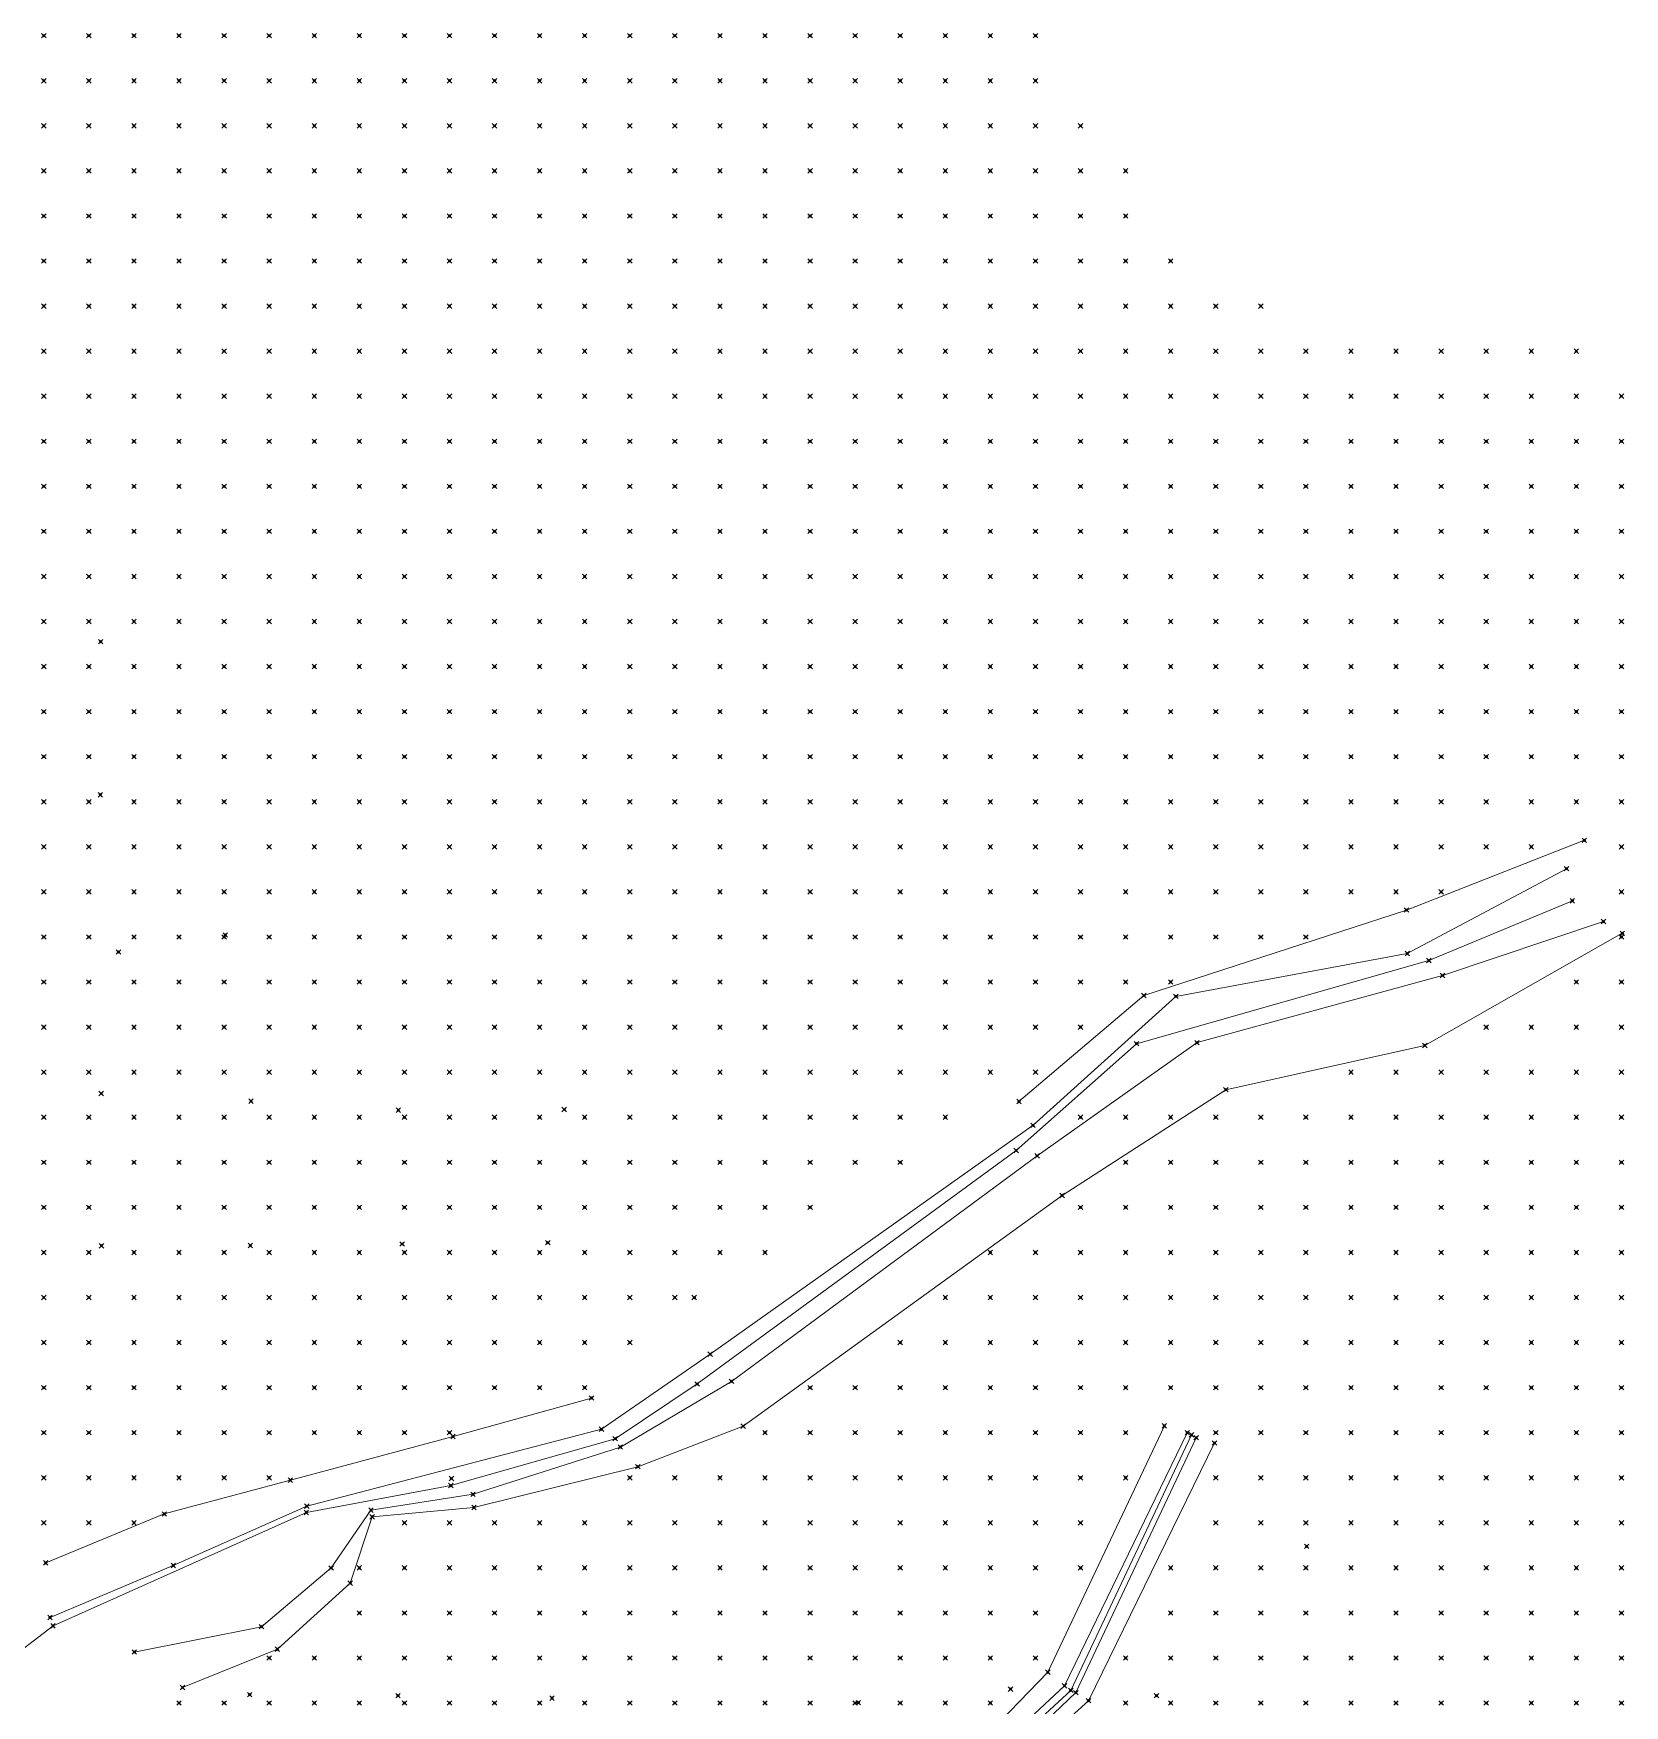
# Model space of a CAD drawing. Header units: metres. Extents: x 441556 to 446409, y 432338 to 461058.
# Drawn here: x 443078.1 to 443183.9, y 449289.6 to 449400.9 of the extents above; entities that cross this region are included whole.
import ezdxf

# ---------------------------------------------------------------- set-up
doc = ezdxf.new("R2010")
doc.units = ezdxf.units.M
doc.header["$MEASUREMENT"] = 0
doc.header["$PDMODE"] = 35
doc.header["$PDSIZE"] = 0.15
for name, color, linetype, lineweight in [('DTM-BRE-RevN_GRP_FIRUL APEI', 2, 'Continuous', 0), ('DTM-BRE-RevN_GRP_RAU', 2, 'Continuous', 0), ('DTM-BRE-RevN_GRP_TALUZ SUS', 2, 'Continuous', 0), ('DTM-NOK-RevN_LIDAR_co_lidar', 91, 'Continuous', 0), ('DTM-NOK-RevN_RTK', 32, 'Continuous', 0)]:
    doc.layers.add(name, color=color, linetype=linetype, lineweight=lineweight)

msp = doc.modelspace()

# ---------------------------------------------------------------- linework, layer by layer
at = {"layer": 'DTM-BRE-RevN_GRP_FIRUL APEI'}
for p, q in [((443180.478, 449343.141, 376.632), (443170.927, 449339.16, 374.618)), ((443170.927, 449339.16, 374.618), (443151.473, 449333.626, 371.413)), ((443151.473, 449333.626, 371.413), (443143.465, 449326.516, 367.835)), ((443143.465, 449326.516, 367.835), (443122.241, 449310.98, 362.024)), ((443122.241, 449310.98, 362.024), (443116.788, 449307.334, 361.029)), ((443155.133, 449307.59, 367.975), (443147.1, 449290.588, 364.18)), ((443116.788, 449307.334, 361.029), (443105.845, 449304.217, 358.818)), ((443105.845, 449304.217, 358.818), (443096.236, 449302.429, 357.259)), ((443096.236, 449302.429, 357.259), (443079.377, 449294.877, 353.609)), ((443079.377, 449294.877, 353.609), (443077.385, 449293.348, 353.405)), ((443147.1, 449290.588, 364.18), (443135.615, 449279.986, 361.596))]:
    msp.add_line(p, q, dxfattribs=at)
at = {"layer": 'DTM-BRE-RevN_GRP_RAU'}
for p, q in [((443180.085, 449345.275, 377.403), (443169.494, 449339.631, 374.724)), ((443182.542, 449341.757, 377.281), (443171.84, 449338.165, 375.117)), ((443169.494, 449339.631, 374.724), (443154.093, 449336.775, 372.252)), ((443171.84, 449338.165, 375.117), (443155.502, 449333.7, 371.603)), ((443154.093, 449336.775, 372.252), (443144.588, 449328.195, 368.041)), ((443155.502, 449333.7, 371.603), (443144.858, 449326.165, 368.343)), ((443144.588, 449328.195, 368.041), (443123.106, 449312.964, 362.883)), ((443144.858, 449326.165, 368.343), (443124.522, 449311.154, 362.688)), ((443123.106, 449312.964, 362.883), (443115.868, 449307.966, 361.021)), ((443124.522, 449311.154, 362.688), (443117.129, 449306.784, 361.211)), ((443115.868, 449307.966, 361.021), (443096.265, 449302.844, 357.369)), ((443154.854, 449307.736, 368.004), (443146.683, 449290.889, 364.42)), ((443117.129, 449306.784, 361.211), (443107.323, 449303.637, 359.308)), ((443155.442, 449307.402, 368.121), (443147.436, 449290.436, 364.46)), ((443107.323, 449303.637, 359.308), (443100.531, 449302.58, 357.793)), ((443096.265, 449302.844, 357.369), (443087.38, 449298.897, 355.704)), ((443100.531, 449302.58, 357.793), (443097.884, 449298.732, 357.231)), ((443087.38, 449298.897, 355.704), (443079.179, 449295.441, 353.831)), ((443097.884, 449298.732, 357.231), (443093.246, 449294.822, 356.406)), ((443093.246, 449294.822, 356.406), (443084.785, 449293.14, 354.822)), ((443146.683, 449290.889, 364.42), (443135.299, 449280.33, 361.662)), ((443147.436, 449290.436, 364.46), (443135.384, 449279.018, 361.369))]:
    msp.add_line(p, q, dxfattribs=at)
at = {"layer": 'DTM-BRE-RevN_GRP_TALUZ SUS'}
for p, q in [((443181.272, 449347.163, 378.1), (443169.435, 449342.521, 376.442)), ((443169.435, 449342.521, 376.442), (443151.965, 449336.837, 372.834)), ((443183.798, 449340.974, 377.888), (443170.658, 449333.512, 374.995)), ((443151.965, 449336.837, 372.834), (443143.653, 449329.775, 369.865)), ((443170.658, 449333.512, 374.995), (443157.416, 449330.567, 372.587)), ((443157.416, 449330.567, 372.587), (443146.523, 449323.526, 369.294)), ((443146.523, 449323.526, 369.294), (443125.298, 449308.172, 363.588)), ((443115.211, 449310.042, 361.353), (443105.992, 449307.485, 359.991)), ((443125.298, 449308.172, 363.588), (443118.289, 449305.475, 361.636)), ((443153.328, 449308.189, 368.411), (443145.575, 449291.794, 364.978)), ((443105.992, 449307.485, 359.991), (443095.168, 449304.576, 358.029)), ((443156.662, 449307.055, 368.428), (443148.283, 449289.898, 365.275)), ((443118.289, 449305.475, 361.636), (443107.388, 449302.763, 359.692)), ((443095.168, 449304.576, 358.029), (443086.781, 449302.327, 356.603)), ((443086.781, 449302.327, 356.603), (443078.891, 449299.069, 354.987)), ((443100.612, 449302.14, 358.263), (443099.153, 449297.726, 357.958)), ((443107.388, 449302.763, 359.692), (443100.612, 449302.14, 358.263)), ((443099.153, 449297.726, 357.958), (443094.308, 449293.326, 357.074)), ((443094.308, 449293.326, 357.074), (443087.994, 449290.775, 355.44)), ((443145.575, 449291.794, 364.978), (443134.943, 449280.831, 361.984)), ((443148.283, 449289.898, 365.275), (443135.911, 449278.776, 361.837))]:
    msp.add_line(p, q, dxfattribs=at)
at = {"layer": 'DTM-NOK-RevN_LIDAR_co_lidar'}
for p in [(443078.764, 449400.716, 367.921), (443081.764, 449400.716, 370.036), (443084.763, 449400.716, 372.2), (443087.762, 449400.716, 374.462), (443090.762, 449400.716, 377.103), (443093.761, 449400.716, 380.25), (443096.76, 449400.716, 383.278), (443099.76, 449400.716, 385.643), (443102.759, 449400.716, 387.5), (443105.758, 449400.716, 389.133), (443108.758, 449400.716, 390.844), (443111.757, 449400.716, 392.654), (443114.756, 449400.716, 394.766), (443117.756, 449400.716, 396.86), (443120.755, 449400.716, 398.75), (443123.754, 449400.716, 400.46), (443126.754, 449400.716, 401.799), (443129.753, 449400.716, 402.982), (443132.752, 449400.716, 404.135), (443135.752, 449400.716, 404.983), (443138.751, 449400.716, 406.556), (443141.75, 449400.716, 408.365), (443144.75, 449400.716, 410.342), (443078.764, 449397.717, 366.837), (443081.764, 449397.717, 369.024), (443084.763, 449397.717, 371.272), (443087.762, 449397.717, 373.623), (443090.762, 449397.717, 376.099), (443093.761, 449397.717, 378.88), (443096.76, 449397.717, 381.835), (443099.76, 449397.717, 384.139), (443102.759, 449397.717, 385.726), (443105.758, 449397.717, 387.506), (443108.758, 449397.717, 389.197), (443111.757, 449397.717, 390.979), (443114.756, 449397.717, 392.926), (443117.756, 449397.717, 394.912), (443120.755, 449397.717, 396.945), (443123.754, 449397.717, 398.62), (443126.754, 449397.717, 400.063), (443129.753, 449397.717, 401.08), (443132.752, 449397.717, 401.932), (443135.752, 449397.717, 402.818), (443138.751, 449397.717, 404.262), (443141.75, 449397.717, 406.258), (443144.75, 449397.717, 408.157), (443078.764, 449394.718, 365.913), (443081.764, 449394.718, 368.151), (443084.763, 449394.718, 370.283), (443087.762, 449394.718, 372.628), (443090.762, 449394.718, 374.991), (443093.761, 449394.718, 377.507), (443096.76, 449394.718, 380.104), (443099.76, 449394.718, 382.171), (443102.759, 449394.718, 383.982), (443105.758, 449394.718, 385.822), (443108.758, 449394.718, 387.616), (443111.757, 449394.718, 389.575), (443114.756, 449394.718, 391.227), (443117.756, 449394.718, 393.107), (443120.755, 449394.718, 395.232), (443123.754, 449394.718, 396.676), (443126.754, 449394.718, 398.249), (443129.753, 449394.718, 398.96), (443132.752, 449394.718, 399.606), (443135.752, 449394.718, 400.892), (443138.751, 449394.718, 402.479), (443141.75, 449394.718, 404.411), (443144.75, 449394.718, 406.343), (443147.749, 449394.718, 408.529), (443078.764, 449391.718, 364.901), (443081.764, 449391.718, 366.999), (443084.763, 449391.718, 369.21), (443087.762, 449391.718, 371.74), (443090.762, 449391.718, 374.173), (443093.761, 449391.718, 376.445), (443096.76, 449391.718, 378.519), (443099.76, 449391.718, 380.332), (443102.759, 449391.718, 382.217), (443105.758, 449391.718, 384.014), (443108.758, 449391.718, 386.001), (443111.757, 449391.718, 387.935), (443114.756, 449391.718, 389.606), (443117.756, 449391.718, 391.464), (443120.755, 449391.718, 393.546), (443123.754, 449391.718, 394.617), (443126.754, 449391.718, 395.925), (443129.753, 449391.718, 396.709), (443132.752, 449391.718, 397.611), (443135.752, 449391.718, 399.017), (443138.751, 449391.718, 400.69), (443141.75, 449391.718, 402.611), (443144.75, 449391.718, 404.875), (443147.749, 449391.718, 406.984), (443150.748, 449391.718, 408.978), (443078.764, 449388.719, 363.975), (443081.764, 449388.719, 365.937), (443084.763, 449388.719, 368.317), (443087.762, 449388.719, 370.658), (443090.762, 449388.719, 372.994), (443093.761, 449388.719, 375.134), (443096.76, 449388.719, 376.937), (443099.76, 449388.719, 378.735), (443102.759, 449388.719, 380.581), (443105.758, 449388.719, 382.586), (443108.758, 449388.719, 384.474), (443111.757, 449388.719, 386.345), (443114.756, 449388.719, 388.06), (443117.756, 449388.719, 389.785), (443120.755, 449388.719, 391.54), (443123.754, 449388.719, 392.546), (443126.754, 449388.719, 393.461), (443129.753, 449388.719, 394.467), (443132.752, 449388.719, 395.549), (443135.752, 449388.719, 397.086), (443138.751, 449388.719, 399.032), (443141.75, 449388.719, 401.062), (443144.75, 449388.719, 403.462), (443147.749, 449388.719, 405.616), (443150.748, 449388.719, 407.557), (443078.764, 449385.72, 363.188), (443081.764, 449385.72, 365.102), (443084.763, 449385.72, 367.212), (443087.762, 449385.72, 369.295), (443090.762, 449385.72, 371.378), (443093.761, 449385.72, 373.477), (443096.76, 449385.72, 375.469), (443099.76, 449385.72, 377.292), (443102.759, 449385.72, 379.16), (443105.758, 449385.72, 381.231), (443108.758, 449385.72, 382.931), (443111.757, 449385.72, 384.617), (443114.756, 449385.72, 386.324), (443117.756, 449385.72, 387.829), (443120.755, 449385.72, 389.024), (443123.754, 449385.72, 390.386), (443126.754, 449385.72, 391.323), (443129.753, 449385.72, 392.433), (443132.752, 449385.72, 393.595), (443135.752, 449385.72, 395.128), (443138.751, 449385.72, 397.509), (443141.75, 449385.72, 399.665), (443144.75, 449385.72, 401.888), (443147.749, 449385.72, 404.172), (443150.748, 449385.72, 406.242), (443153.748, 449385.72, 408.352), (443078.764, 449382.72, 362.355), (443081.764, 449382.72, 364.175), (443084.763, 449382.72, 366.037), (443087.762, 449382.72, 367.847), (443090.762, 449382.72, 369.752), (443093.761, 449382.72, 371.733), (443096.76, 449382.72, 373.799), (443099.76, 449382.72, 375.887), (443102.759, 449382.72, 377.753), (443105.758, 449382.72, 379.538), (443108.758, 449382.72, 381.266), (443111.757, 449382.72, 382.82), (443114.756, 449382.72, 384.418), (443117.756, 449382.72, 385.967), (443120.755, 449382.72, 387.17), (443123.754, 449382.72, 388.422), (443126.754, 449382.72, 389.452), (443129.753, 449382.72, 390.586), (443132.752, 449382.72, 391.896), (443135.752, 449382.72, 393.65), (443138.751, 449382.72, 395.912), (443141.75, 449382.72, 398.134), (443144.75, 449382.72, 400.411), (443147.749, 449382.72, 402.941), (443150.748, 449382.72, 405.162), (443153.748, 449382.72, 407.093), (443156.747, 449382.72, 408.571), (443159.746, 449382.72, 409.245), (443078.764, 449379.721, 361.165), (443081.764, 449379.721, 362.87), (443084.763, 449379.721, 364.628), (443087.762, 449379.721, 366.326), (443090.762, 449379.721, 368.048), (443093.761, 449379.721, 369.889), (443096.76, 449379.721, 371.91), (443099.76, 449379.721, 374.022), (443102.759, 449379.721, 375.993), (443105.758, 449379.721, 377.705), (443108.758, 449379.721, 379.337), (443111.757, 449379.721, 380.874), (443114.756, 449379.721, 382.32), (443117.756, 449379.721, 384.057), (443120.755, 449379.721, 385.107), (443123.754, 449379.721, 386.357), (443126.754, 449379.721, 387.68), (443129.753, 449379.721, 388.971), (443132.752, 449379.721, 390.472), (443135.752, 449379.721, 392.416), (443138.751, 449379.721, 394.555), (443141.75, 449379.721, 396.662), (443144.75, 449379.721, 399.242), (443147.749, 449379.721, 401.847), (443150.748, 449379.721, 404.084), (443153.748, 449379.721, 405.817), (443156.747, 449379.721, 406.686), (443159.746, 449379.721, 406.885), (443162.746, 449379.721, 406.887), (443165.745, 449379.721, 406.76), (443168.744, 449379.721, 406.574), (443171.744, 449379.721, 406.358), (443174.743, 449379.721, 406), (443177.743, 449379.721, 405.282), (443180.742, 449379.721, 404.863), (443078.764, 449376.722, 359.867), (443081.764, 449376.722, 361.325), (443084.763, 449376.722, 362.734), (443087.762, 449376.722, 364.491), (443090.762, 449376.722, 366.225), (443093.761, 449376.722, 368.012), (443096.76, 449376.722, 370.249), (443099.76, 449376.722, 372.512), (443102.759, 449376.722, 374.401), (443105.758, 449376.722, 375.901), (443108.758, 449376.722, 377.286), (443111.757, 449376.722, 378.987), (443114.756, 449376.722, 380.407), (443117.756, 449376.722, 381.836), (443120.755, 449376.722, 383.141), (443123.754, 449376.722, 384.518), (443126.754, 449376.722, 385.815), (443129.753, 449376.722, 387.488), (443132.752, 449376.722, 389.304), (443135.752, 449376.722, 391.313), (443138.751, 449376.722, 393.528), (443141.75, 449376.722, 395.809), (443144.75, 449376.722, 398.342), (443147.749, 449376.722, 401.154), (443150.748, 449376.722, 403.499), (443153.748, 449376.722, 404.23), (443156.747, 449376.722, 404.104), (443159.746, 449376.722, 404.169), (443162.746, 449376.722, 404.371), (443165.745, 449376.722, 404.402), (443168.744, 449376.722, 404.139), (443171.744, 449376.722, 403.897), (443174.743, 449376.722, 403.536), (443177.743, 449376.722, 403.032), (443180.742, 449376.722, 402.391), (443183.741, 449376.722, 401.47), (443078.764, 449373.722, 358.617), (443081.764, 449373.722, 359.944), (443084.763, 449373.722, 361.543), (443087.762, 449373.722, 363.155), (443090.762, 449373.722, 364.787), (443093.761, 449373.722, 366.623), (443096.76, 449373.722, 368.743), (443099.76, 449373.722, 370.851), (443102.759, 449373.722, 372.556), (443105.758, 449373.722, 374.152), (443108.758, 449373.722, 375.712), (443111.757, 449373.722, 377.07), (443114.756, 449373.722, 378.552), (443117.756, 449373.722, 379.875), (443120.755, 449373.722, 381.192), (443123.754, 449373.722, 382.749), (443126.754, 449373.722, 384.474), (443129.753, 449373.722, 386.742), (443132.752, 449373.722, 388.575), (443135.752, 449373.722, 390.644), (443138.751, 449373.722, 392.668), (443141.75, 449373.722, 395.071), (443144.75, 449373.722, 398.131), (443147.749, 449373.722, 401.457), (443150.748, 449373.722, 402.819), (443153.748, 449373.722, 402.458), (443156.747, 449373.722, 402.12), (443159.746, 449373.722, 402.097), (443162.746, 449373.722, 402.049), (443165.745, 449373.722, 402), (443168.744, 449373.722, 401.803), (443171.744, 449373.722, 401.53), (443174.743, 449373.722, 401.39), (443177.743, 449373.722, 400.913), (443180.742, 449373.722, 400.118), (443183.741, 449373.722, 399.262), (443078.764, 449370.723, 357.392), (443081.764, 449370.723, 358.775), (443084.763, 449370.723, 360.26), (443087.762, 449370.723, 361.855), (443090.762, 449370.723, 363.514), (443093.761, 449370.723, 365.35), (443096.76, 449370.723, 367.26), (443099.76, 449370.723, 369.125), (443102.759, 449370.723, 370.889), (443105.758, 449370.723, 372.269), (443108.758, 449370.723, 373.864), (443111.757, 449370.723, 375.346), (443114.756, 449370.723, 376.61), (443117.756, 449370.723, 378.206), (443120.755, 449370.723, 379.672), (443123.754, 449370.723, 381.363), (443126.754, 449370.723, 383.426), (443129.753, 449370.723, 385.294), (443132.752, 449370.723, 387.352), (443135.752, 449370.723, 389.367), (443138.751, 449370.723, 392.189), (443141.75, 449370.723, 396.447), (443144.75, 449370.723, 399.589), (443147.749, 449370.723, 401.008), (443150.748, 449370.723, 401.168), (443153.748, 449370.723, 400.804), (443156.747, 449370.723, 400.433), (443159.746, 449370.723, 400.016), (443162.746, 449370.723, 399.652), (443165.745, 449370.723, 399.52), (443168.744, 449370.723, 399.317), (443171.744, 449370.723, 399.05), (443174.743, 449370.723, 398.966), (443177.743, 449370.723, 398.579), (443180.742, 449370.723, 397.938), (443183.741, 449370.723, 397.287), (443078.764, 449367.724, 356.382), (443081.764, 449367.724, 357.696), (443084.763, 449367.724, 359.042), (443087.762, 449367.724, 360.572), (443090.762, 449367.724, 362.221), (443093.761, 449367.724, 363.984), (443096.76, 449367.724, 365.824), (443099.76, 449367.724, 367.624), (443102.759, 449367.724, 369.263), (443105.758, 449367.724, 370.511), (443108.758, 449367.724, 371.865), (443111.757, 449367.724, 373.421), (443114.756, 449367.724, 374.91), (443117.756, 449367.724, 376.656), (443120.755, 449367.724, 378.239), (443123.754, 449367.724, 380.204), (443126.754, 449367.724, 381.745), (443129.753, 449367.724, 384.381), (443132.752, 449367.724, 386.449), (443135.752, 449367.724, 389.166), (443138.751, 449367.724, 394.228), (443141.75, 449367.724, 397.555), (443144.75, 449367.724, 399.683), (443147.749, 449367.724, 400.031), (443150.748, 449367.724, 399.526), (443153.748, 449367.724, 398.886), (443156.747, 449367.724, 398.364), (443159.746, 449367.724, 397.778), (443162.746, 449367.724, 397.296), (443165.745, 449367.724, 396.993), (443168.744, 449367.724, 396.518), (443171.744, 449367.724, 396.61), (443174.743, 449367.724, 396.505), (443177.743, 449367.724, 396.296), (443180.742, 449367.724, 395.71), (443183.741, 449367.724, 394.962), (443078.764, 449364.724, 355.319), (443081.764, 449364.724, 356.541), (443084.763, 449364.724, 357.991), (443087.762, 449364.724, 359.593), (443090.762, 449364.724, 361.173), (443093.761, 449364.724, 362.714), (443096.76, 449364.724, 364.407), (443099.76, 449364.724, 366.175), (443102.759, 449364.724, 367.648), (443105.758, 449364.724, 368.953), (443108.758, 449364.724, 370.512), (443111.757, 449364.724, 371.966), (443114.756, 449364.724, 373.452), (443117.756, 449364.724, 375.219), (443120.755, 449364.724, 377.074), (443123.754, 449364.724, 379.537), (443126.754, 449364.724, 381.264), (443129.753, 449364.724, 383.162), (443132.752, 449364.724, 386.693), (443135.752, 449364.724, 390.405), (443138.751, 449364.724, 394.138), (443141.75, 449364.724, 397.004), (443144.75, 449364.724, 397.972), (443147.749, 449364.724, 397.781), (443150.748, 449364.724, 397.392), (443153.748, 449364.724, 396.555), (443156.747, 449364.724, 395.704), (443159.746, 449364.724, 395.462), (443162.746, 449364.724, 394.964), (443165.745, 449364.724, 394.174), (443168.744, 449364.724, 394.157), (443171.744, 449364.724, 394.14), (443174.743, 449364.724, 394.115), (443177.743, 449364.724, 393.85), (443180.742, 449364.724, 393.574), (443183.741, 449364.724, 392.697), (443078.764, 449361.725, 354.71), (443081.764, 449361.725, 355.728), (443084.763, 449361.725, 357.005), (443087.762, 449361.725, 358.405), (443090.762, 449361.725, 360.017), (443093.761, 449361.725, 361.628), (443096.76, 449361.725, 363.036), (443099.76, 449361.725, 364.418), (443102.759, 449361.725, 365.732), (443105.758, 449361.725, 367.048), (443108.758, 449361.725, 368.686), (443111.757, 449361.725, 370.29), (443114.756, 449361.725, 372.119), (443117.756, 449361.725, 374.067), (443120.755, 449361.725, 376.211), (443123.754, 449361.725, 378.405), (443126.754, 449361.725, 381.005), (443129.753, 449361.725, 383.357), (443132.752, 449361.725, 386.486), (443135.752, 449361.725, 390.605), (443138.751, 449361.725, 393.758), (443141.75, 449361.725, 395.808), (443144.75, 449361.725, 396.103), (443147.749, 449361.725, 395.543), (443150.748, 449361.725, 394.603), (443153.748, 449361.725, 393.883), (443156.747, 449361.725, 393.357), (443159.746, 449361.725, 392.92), (443162.746, 449361.725, 392.575), (443165.745, 449361.725, 392.095), (443168.744, 449361.725, 391.666), (443171.744, 449361.725, 391.448), (443174.743, 449361.725, 391.444), (443177.743, 449361.725, 391.525), (443180.742, 449361.725, 390.894), (443183.741, 449361.725, 389.617), (443078.764, 449358.726, 354.431), (443081.764, 449358.726, 355.172), (443084.763, 449358.726, 356.137), (443087.762, 449358.726, 357.532), (443090.762, 449358.726, 359.153), (443093.761, 449358.726, 360.615), (443096.76, 449358.726, 361.75), (443099.76, 449358.726, 362.94), (443102.759, 449358.726, 364.387), (443105.758, 449358.726, 365.702), (443108.758, 449358.726, 367.283), (443111.757, 449358.726, 368.993), (443114.756, 449358.726, 370.859), (443117.756, 449358.726, 373.093), (443120.755, 449358.726, 375.438), (443123.754, 449358.726, 377.528), (443126.754, 449358.726, 379.652), (443129.753, 449358.726, 384.055), (443132.752, 449358.726, 386.922), (443135.752, 449358.726, 389.796), (443138.751, 449358.726, 392.217), (443141.75, 449358.726, 393.369), (443144.75, 449358.726, 393.43), (443147.749, 449358.726, 392.708), (443150.748, 449358.726, 392.037), (443153.748, 449358.726, 391.401), (443156.747, 449358.726, 390.817), (443159.746, 449358.726, 390.41), (443162.746, 449358.726, 389.969), (443165.745, 449358.726, 389.568), (443168.744, 449358.726, 389.378), (443171.744, 449358.726, 389.065), (443174.743, 449358.726, 388.488), (443177.743, 449358.726, 388.043), (443180.742, 449358.726, 387.502), (443183.741, 449358.726, 386.846), (443078.764, 449355.726, 354.392), (443081.764, 449355.726, 354.932), (443084.763, 449355.726, 355.657), (443087.762, 449355.726, 356.779), (443090.762, 449355.726, 358.094), (443093.761, 449355.726, 359.395), (443096.76, 449355.726, 360.593), (443099.76, 449355.726, 361.723), (443102.759, 449355.726, 363.025), (443105.758, 449355.726, 364.562), (443108.758, 449355.726, 366.167), (443111.757, 449355.726, 367.864), (443114.756, 449355.726, 369.97), (443117.756, 449355.726, 372.292), (443120.755, 449355.726, 374.47), (443123.754, 449355.726, 376.698), (443126.754, 449355.726, 380.614), (443129.753, 449355.726, 383.861), (443132.752, 449355.726, 387.031), (443135.752, 449355.726, 389.297), (443138.751, 449355.726, 390.683), (443141.75, 449355.726, 391.149), (443144.75, 449355.726, 390.94), (443147.749, 449355.726, 390.236), (443150.748, 449355.726, 389.645), (443153.748, 449355.726, 389.034), (443156.747, 449355.726, 388.51), (443159.746, 449355.726, 388.121), (443162.746, 449355.726, 387.639), (443165.745, 449355.726, 387.298), (443168.744, 449355.726, 386.998), (443171.744, 449355.726, 386.351), (443174.743, 449355.726, 385.98), (443177.743, 449355.726, 385.459), (443180.742, 449355.726, 384.653), (443183.741, 449355.726, 384.192), (443078.764, 449352.727, 354.42), (443081.764, 449352.727, 354.976), (443084.763, 449352.727, 355.527), (443087.762, 449352.727, 356.28), (443090.762, 449352.727, 357.275), (443093.761, 449352.727, 358.401), (443096.76, 449352.727, 359.599), (443099.76, 449352.727, 360.766), (443102.759, 449352.727, 361.945), (443105.758, 449352.727, 363.46), (443108.758, 449352.727, 365.238), (443111.757, 449352.727, 367.148), (443114.756, 449352.727, 369.337), (443117.756, 449352.727, 371.612), (443120.755, 449352.727, 373.727), (443123.754, 449352.727, 376.637), (443126.754, 449352.727, 379.639), (443129.753, 449352.727, 383.392), (443132.752, 449352.727, 385.804), (443135.752, 449352.727, 387.762), (443138.751, 449352.727, 388.713), (443141.75, 449352.727, 389.071), (443144.75, 449352.727, 388.787), (443147.749, 449352.727, 388.029), (443150.748, 449352.727, 387.403), (443153.748, 449352.727, 386.816), (443156.747, 449352.727, 386.275), (443159.746, 449352.727, 385.783), (443162.746, 449352.727, 385.267), (443165.745, 449352.727, 384.941), (443168.744, 449352.727, 384.664), (443171.744, 449352.727, 384.13), (443174.743, 449352.727, 383.518), (443177.743, 449352.727, 382.588), (443180.742, 449352.727, 382.063), (443183.741, 449352.727, 381.711), (443078.764, 449349.728, 354.521), (443081.764, 449349.728, 355.095), (443084.763, 449349.728, 355.584), (443087.762, 449349.728, 356.112), (443090.762, 449349.728, 356.858), (443093.761, 449349.728, 357.762), (443096.76, 449349.728, 358.746), (443099.76, 449349.728, 359.73), (443102.759, 449349.728, 360.775), (443105.758, 449349.728, 362.225), (443108.758, 449349.728, 363.963), (443111.757, 449349.728, 366.097), (443114.756, 449349.728, 368.778), (443117.756, 449349.728, 370.711), (443120.755, 449349.728, 372.801), (443123.754, 449349.728, 375.519), (443126.754, 449349.728, 378.338), (443129.753, 449349.728, 382.34), (443132.752, 449349.728, 384.576), (443135.752, 449349.728, 385.818), (443138.751, 449349.728, 386.496), (443141.75, 449349.728, 386.832), (443144.75, 449349.728, 386.296), (443147.749, 449349.728, 385.437), (443150.748, 449349.728, 384.664), (443153.748, 449349.728, 383.813), (443156.747, 449349.728, 383.025), (443159.746, 449349.728, 382.966), (443162.746, 449349.728, 383.176), (443165.745, 449349.728, 382.771), (443168.744, 449349.728, 382.307), (443171.744, 449349.728, 381.964), (443174.743, 449349.728, 381.147), (443177.743, 449349.728, 380.286), (443180.742, 449349.728, 379.904), (443183.741, 449349.728, 379.555), (443078.764, 449346.728, 354.627), (443081.764, 449346.728, 355.192), (443084.763, 449346.728, 355.713), (443087.762, 449346.728, 356.176), (443090.762, 449346.728, 356.722), (443093.761, 449346.728, 357.391), (443096.76, 449346.728, 358.184), (443099.76, 449346.728, 359.031), (443102.759, 449346.728, 359.894), (443105.758, 449346.728, 361.141), (443108.758, 449346.728, 363.019), (443111.757, 449346.728, 365.383), (443114.756, 449346.728, 367.632), (443117.756, 449346.728, 369.745), (443120.755, 449346.728, 371.454), (443123.754, 449346.728, 374.459), (443126.754, 449346.728, 378.214), (443129.753, 449346.728, 380.682), (443132.752, 449346.728, 382.475), (443135.752, 449346.728, 383.418), (443138.751, 449346.728, 384.225), (443141.75, 449346.728, 384.63), (443144.75, 449346.728, 383.945), (443147.749, 449346.728, 382.926), (443150.748, 449346.728, 381.985), (443153.748, 449346.728, 381.18), (443156.747, 449346.728, 380.75), (443159.746, 449346.728, 380.717), (443162.746, 449346.728, 380.805), (443165.745, 449346.728, 380.502), (443168.744, 449346.728, 379.72), (443171.744, 449346.728, 379.174), (443174.743, 449346.728, 378.625), (443177.743, 449346.728, 378.198), (443183.741, 449346.728, 378.043), (443078.764, 449343.729, 354.76), (443081.764, 449343.729, 355.288), (443084.763, 449343.729, 355.809), (443087.762, 449343.729, 356.297), (443090.762, 449343.729, 356.732), (443093.761, 449343.729, 357.235), (443096.76, 449343.729, 357.958), (443099.76, 449343.729, 358.743), (443102.759, 449343.729, 359.394), (443105.758, 449343.729, 360.399), (443108.758, 449343.729, 362.195), (443111.757, 449343.729, 364.34), (443114.756, 449343.729, 366.452), (443117.756, 449343.729, 368.255), (443120.755, 449343.729, 370.59), (443123.754, 449343.729, 373.228), (443126.754, 449343.729, 377.027), (443129.753, 449343.729, 378.772), (443132.752, 449343.729, 380.086), (443135.752, 449343.729, 380.845), (443138.751, 449343.729, 381.798), (443141.75, 449343.729, 382.198), (443144.75, 449343.729, 381.526), (443147.749, 449343.729, 380.283), (443150.748, 449343.729, 379.495), (443153.748, 449343.729, 378.861), (443156.747, 449343.729, 378.669), (443159.746, 449343.729, 378.675), (443162.746, 449343.729, 378.485), (443165.745, 449343.729, 378.206), (443168.744, 449343.729, 377.471), (443171.744, 449343.729, 376.924), (443183.741, 449343.729, 377.516), (443078.764, 449340.73, 354.788), (443081.764, 449340.73, 355.329), (443084.763, 449340.73, 355.896), (443087.762, 449340.73, 356.418), (443090.762, 449340.73, 356.85), (443093.761, 449340.73, 357.295), (443096.76, 449340.73, 357.995), (443099.76, 449340.73, 358.746), (443102.759, 449340.73, 359.205), (443105.758, 449340.73, 359.959), (443108.758, 449340.73, 361.467), (443111.757, 449340.73, 363.21), (443114.756, 449340.73, 365.09), (443117.756, 449340.73, 366.773), (443120.755, 449340.73, 369.159), (443123.754, 449340.73, 371.562), (443126.754, 449340.73, 374.506), (443129.753, 449340.73, 376.22), (443132.752, 449340.73, 377.548), (443135.752, 449340.73, 378.274), (443138.751, 449340.73, 378.942), (443141.75, 449340.73, 379.643), (443144.75, 449340.73, 378.947), (443147.749, 449340.73, 377.714), (443150.748, 449340.73, 376.677), (443153.748, 449340.73, 375.87), (443156.747, 449340.73, 375.775), (443159.746, 449340.73, 375.983), (443162.746, 449340.73, 375.922), (443183.741, 449340.73, 377.216), (443078.764, 449337.73, 354.851), (443081.764, 449337.73, 355.416), (443084.763, 449337.73, 356.046), (443087.762, 449337.73, 356.606), (443090.762, 449337.73, 357.081), (443093.761, 449337.73, 357.5), (443096.76, 449337.73, 358.16), (443099.76, 449337.73, 358.885), (443102.759, 449337.73, 359.187), (443105.758, 449337.73, 359.747), (443108.758, 449337.73, 360.935), (443111.757, 449337.73, 362.263), (443114.756, 449337.73, 363.647), (443117.756, 449337.73, 365.531), (443120.755, 449337.73, 367.899), (443123.754, 449337.73, 369.798), (443126.754, 449337.73, 372.327), (443129.753, 449337.73, 373.893), (443132.752, 449337.73, 375.047), (443135.752, 449337.73, 375.704), (443138.751, 449337.73, 375.941), (443141.75, 449337.73, 376.46), (443144.75, 449337.73, 376.068), (443147.749, 449337.73, 375.111), (443150.748, 449337.73, 373.992), (443153.748, 449337.73, 373.3), (443180.742, 449337.73, 376.324), (443183.741, 449337.73, 377.146), (443078.764, 449334.731, 354.99), (443081.764, 449334.731, 355.591), (443084.763, 449334.731, 356.302), (443087.762, 449334.731, 356.924), (443090.762, 449334.731, 357.428), (443093.761, 449334.731, 357.814), (443096.76, 449334.731, 358.316), (443099.76, 449334.731, 358.94), (443102.759, 449334.731, 359.295), (443105.758, 449334.731, 359.765), (443108.758, 449334.731, 360.665), (443111.757, 449334.731, 361.683), (443114.756, 449334.731, 362.881), (443117.756, 449334.731, 364.44), (443120.755, 449334.731, 366.682), (443123.754, 449334.731, 368.256), (443126.754, 449334.731, 370.46), (443129.753, 449334.731, 372.064), (443132.752, 449334.731, 372.871), (443135.752, 449334.731, 373.278), (443138.751, 449334.731, 373.249), (443141.75, 449334.731, 373.461), (443144.75, 449334.731, 373.37), (443147.749, 449334.731, 372.691), (443174.743, 449334.731, 375.287), (443177.743, 449334.731, 375.822), (443180.742, 449334.731, 376.548), (443183.741, 449334.731, 377.478), (443078.764, 449331.732, 355.203), (443081.764, 449331.732, 355.841), (443084.763, 449331.732, 356.639), (443087.762, 449331.732, 357.314), (443090.762, 449331.732, 357.816), (443093.761, 449331.732, 358.184), (443096.76, 449331.732, 358.542), (443099.76, 449331.732, 359.05), (443102.759, 449331.732, 359.553), (443105.758, 449331.732, 360.074), (443108.758, 449331.732, 360.813), (443111.757, 449331.732, 361.607), (443114.756, 449331.732, 362.664), (443117.756, 449331.732, 363.809), (443120.755, 449331.732, 365.406), (443123.754, 449331.732, 366.974), (443126.754, 449331.732, 368.665), (443129.753, 449331.732, 370.231), (443132.752, 449331.732, 370.794), (443135.752, 449331.732, 371.086), (443138.751, 449331.732, 371.019), (443141.75, 449331.732, 371.228), (443144.75, 449331.732, 370.964), (443165.745, 449331.732, 374.052), (443168.744, 449331.732, 374.417), (443171.744, 449331.732, 374.729), (443174.743, 449331.732, 375.265), (443177.743, 449331.732, 376.013), (443180.742, 449331.732, 376.847), (443183.741, 449331.732, 377.691), (443078.764, 449328.732, 355.461), (443081.764, 449328.732, 356.158), (443084.763, 449328.732, 356.965), (443087.762, 449328.732, 357.641), (443090.762, 449328.732, 358.162), (443093.761, 449328.732, 358.543), (443096.76, 449328.732, 358.902), (443099.76, 449328.732, 359.396), (443102.759, 449328.732, 359.941), (443105.758, 449328.732, 360.567), (443108.758, 449328.732, 361.241), (443111.757, 449328.732, 361.873), (443114.756, 449328.732, 362.587), (443117.756, 449328.732, 363.585), (443120.755, 449328.732, 364.736), (443123.754, 449328.732, 366.041), (443126.754, 449328.732, 367.321), (443129.753, 449328.732, 368.422), (443132.752, 449328.732, 368.832), (443135.752, 449328.732, 369.152), (443138.751, 449328.732, 369.246), (443147.749, 449328.732, 369.501), (443150.748, 449328.732, 370.579), (443153.748, 449328.732, 371.485), (443156.747, 449328.732, 372.26), (443159.746, 449328.732, 372.945), (443162.746, 449328.732, 373.302), (443165.745, 449328.732, 373.582), (443168.744, 449328.732, 374.011), (443171.744, 449328.732, 374.565), (443174.743, 449328.732, 375.388), (443177.743, 449328.732, 376.245), (443180.742, 449328.732, 376.927), (443183.741, 449328.732, 377.41), (443078.764, 449325.733, 355.648), (443081.764, 449325.733, 356.405), (443084.763, 449325.733, 357.174), (443087.762, 449325.733, 357.87), (443090.762, 449325.733, 358.461), (443093.761, 449325.733, 358.874), (443096.76, 449325.733, 359.272), (443099.76, 449325.733, 359.797), (443102.759, 449325.733, 360.342), (443105.758, 449325.733, 360.966), (443108.758, 449325.733, 361.596), (443111.757, 449325.733, 362.216), (443114.756, 449325.733, 362.758), (443117.756, 449325.733, 363.492), (443120.755, 449325.733, 364.381), (443123.754, 449325.733, 365.513), (443126.754, 449325.733, 366.322), (443129.753, 449325.733, 366.911), (443132.752, 449325.733, 367.361), (443135.752, 449325.733, 367.659), (443150.748, 449325.733, 370.559), (443153.748, 449325.733, 371.513), (443156.747, 449325.733, 372.132), (443159.746, 449325.733, 372.506), (443162.746, 449325.733, 372.695), (443165.745, 449325.733, 372.992), (443168.744, 449325.733, 373.609), (443171.744, 449325.733, 374.321), (443174.743, 449325.733, 375.228), (443177.743, 449325.733, 376.108), (443180.742, 449325.733, 376.638), (443183.741, 449325.733, 376.691), (443078.764, 449322.733, 355.843), (443081.764, 449322.733, 356.555), (443084.763, 449322.733, 357.296), (443087.762, 449322.733, 358.023), (443090.762, 449322.733, 358.644), (443093.761, 449322.733, 359.094), (443096.76, 449322.733, 359.549), (443099.76, 449322.733, 360.093), (443102.759, 449322.733, 360.6), (443105.758, 449322.733, 361.171), (443108.758, 449322.733, 361.796), (443111.757, 449322.733, 362.401), (443114.756, 449322.733, 362.967), (443117.756, 449322.733, 363.622), (443120.755, 449322.733, 364.227), (443123.754, 449322.733, 365.024), (443126.754, 449322.733, 365.499), (443129.753, 449322.733, 365.831), (443147.749, 449322.733, 369.534), (443150.748, 449322.733, 370.536), (443153.748, 449322.733, 371.337), (443156.747, 449322.733, 371.767), (443159.746, 449322.733, 371.914), (443162.746, 449322.733, 372.174), (443165.745, 449322.733, 372.618), (443168.744, 449322.733, 373.095), (443171.744, 449322.733, 373.706), (443174.743, 449322.733, 374.715), (443177.743, 449322.733, 375.695), (443180.742, 449322.733, 375.903), (443183.741, 449322.733, 375.84), (443078.764, 449319.734, 356.022), (443081.764, 449319.734, 356.75), (443084.763, 449319.734, 357.434), (443087.762, 449319.734, 358.057), (443090.762, 449319.734, 358.631), (443093.761, 449319.734, 359.124), (443096.76, 449319.734, 359.627), (443099.76, 449319.734, 360.205), (443102.759, 449319.734, 360.726), (443105.758, 449319.734, 361.243), (443108.758, 449319.734, 361.814), (443111.757, 449319.734, 362.463), (443114.756, 449319.734, 363.061), (443117.756, 449319.734, 363.641), (443120.755, 449319.734, 364.014), (443123.754, 449319.734, 364.444), (443126.754, 449319.734, 364.698), (443141.75, 449319.734, 367.222), (443144.75, 449319.734, 368.183), (443147.749, 449319.734, 369.197), (443150.748, 449319.734, 370.049), (443153.748, 449319.734, 370.812), (443156.747, 449319.734, 371.166), (443159.746, 449319.734, 371.293), (443162.746, 449319.734, 371.645), (443165.745, 449319.734, 372.08), (443168.744, 449319.734, 372.558), (443171.744, 449319.734, 373.195), (443174.743, 449319.734, 374.05), (443177.743, 449319.734, 374.948), (443180.742, 449319.734, 374.844), (443183.741, 449319.734, 375.469), (443078.764, 449316.735, 356.051), (443081.764, 449316.735, 356.772), (443084.763, 449316.735, 357.42), (443087.762, 449316.735, 357.997), (443090.762, 449316.735, 358.524), (443093.761, 449316.735, 359.012), (443096.76, 449316.735, 359.538), (443099.76, 449316.735, 360.128), (443102.759, 449316.735, 360.68), (443105.758, 449316.735, 361.154), (443108.758, 449316.735, 361.65), (443111.757, 449316.735, 362.409), (443114.756, 449316.735, 362.934), (443117.756, 449316.735, 363.247), (443120.755, 449316.735, 363.521), (443138.751, 449316.735, 366.44), (443141.75, 449316.735, 367.144), (443144.75, 449316.735, 367.967), (443147.749, 449316.735, 368.714), (443150.748, 449316.735, 369.355), (443153.748, 449316.735, 370.041), (443156.747, 449316.735, 370.454), (443159.746, 449316.735, 370.613), (443162.746, 449316.735, 370.954), (443165.745, 449316.735, 371.485), (443168.744, 449316.735, 372.115), (443171.744, 449316.735, 372.853), (443174.743, 449316.735, 373.431), (443177.743, 449316.735, 373.794), (443180.742, 449316.735, 374.412), (443183.741, 449316.735, 375.75), (443078.764, 449313.735, 355.899), (443081.764, 449313.735, 356.64), (443084.763, 449313.735, 357.268), (443087.762, 449313.735, 357.82), (443090.762, 449313.735, 358.333), (443093.761, 449313.735, 358.815), (443096.76, 449313.735, 359.312), (443099.76, 449313.735, 359.841), (443102.759, 449313.735, 360.395), (443105.758, 449313.735, 360.935), (443108.758, 449313.735, 361.389), (443111.757, 449313.735, 361.966), (443114.756, 449313.735, 362.238), (443117.756, 449313.735, 362.297), (443135.752, 449313.735, 365.596), (443138.751, 449313.735, 366.275), (443141.75, 449313.735, 366.854), (443144.75, 449313.735, 367.48), (443147.749, 449313.735, 368.183), (443150.748, 449313.735, 368.831), (443153.748, 449313.735, 369.351), (443156.747, 449313.735, 369.65), (443159.746, 449313.735, 369.86), (443162.746, 449313.735, 370.333), (443165.745, 449313.735, 371.117), (443168.744, 449313.735, 371.931), (443171.744, 449313.735, 372.534), (443174.743, 449313.735, 372.846), (443177.743, 449313.735, 373.468), (443180.742, 449313.735, 374.683), (443183.741, 449313.735, 376.522), (443078.764, 449310.736, 355.837), (443081.764, 449310.736, 356.457), (443084.763, 449310.736, 357.06), (443087.762, 449310.736, 357.623), (443090.762, 449310.736, 358.137), (443093.761, 449310.736, 358.591), (443096.76, 449310.736, 359.057), (443099.76, 449310.736, 359.59), (443102.759, 449310.736, 360.082), (443105.758, 449310.736, 360.476), (443108.758, 449310.736, 360.836), (443111.757, 449310.736, 361.149), (443114.756, 449310.736, 361.386), (443129.753, 449310.736, 364.544), (443132.752, 449310.736, 365.28), (443135.752, 449310.736, 365.764), (443138.751, 449310.736, 366.198), (443141.75, 449310.736, 366.769), (443144.75, 449310.736, 367.409), (443147.749, 449310.736, 367.954), (443150.748, 449310.736, 368.314), (443153.748, 449310.736, 368.625), (443156.747, 449310.736, 368.944), (443159.746, 449310.736, 369.379), (443162.746, 449310.736, 370.018), (443165.745, 449310.736, 370.836), (443168.744, 449310.736, 371.613), (443171.744, 449310.736, 372.006), (443174.743, 449310.736, 372.622), (443177.743, 449310.736, 373.939), (443180.742, 449310.736, 375.645), (443183.741, 449310.736, 377.748), (443078.764, 449307.737, 355.728), (443081.764, 449307.737, 356.255), (443084.763, 449307.737, 356.804), (443087.762, 449307.737, 357.324), (443090.762, 449307.737, 357.811), (443093.761, 449307.737, 358.229), (443096.76, 449307.737, 358.66), (443099.76, 449307.737, 359.152), (443102.759, 449307.737, 359.558), (443105.758, 449307.737, 359.828), (443126.754, 449307.737, 363.879), (443129.753, 449307.737, 364.555), (443132.752, 449307.737, 365.081), (443135.752, 449307.737, 365.368), (443138.751, 449307.737, 365.929), (443141.75, 449307.737, 366.721), (443144.75, 449307.737, 367.365), (443147.749, 449307.737, 367.69), (443150.748, 449307.737, 367.894), (443156.747, 449307.737, 368.347), (443159.746, 449307.737, 369.015), (443162.746, 449307.737, 369.845), (443165.745, 449307.737, 370.6), (443168.744, 449307.737, 371.046), (443171.744, 449307.737, 371.65), (443174.743, 449307.737, 373.101), (443177.743, 449307.737, 375.334), (443180.742, 449307.737, 377.493), (443183.741, 449307.737, 379.755), (443078.764, 449304.737, 355.662), (443081.764, 449304.737, 356.068), (443084.763, 449304.737, 356.519), (443087.762, 449304.737, 356.948), (443090.762, 449304.737, 357.356), (443093.761, 449304.737, 357.704), (443117.756, 449304.737, 361.175), (443120.755, 449304.737, 361.72), (443123.754, 449304.737, 362.398), (443126.754, 449304.737, 363.519), (443129.753, 449304.737, 364.05), (443132.752, 449304.737, 364.425), (443135.752, 449304.737, 364.85), (443138.751, 449304.737, 365.612), (443141.75, 449304.737, 366.716), (443144.75, 449304.737, 367.308), (443147.749, 449304.737, 367.469), (443150.748, 449304.737, 367.561), (443156.747, 449304.737, 368.16), (443159.746, 449304.737, 368.755), (443162.746, 449304.737, 369.442), (443165.745, 449304.737, 370.095), (443168.744, 449304.737, 370.686), (443171.744, 449304.737, 371.94), (443174.743, 449304.737, 374.002), (443177.743, 449304.737, 376.296), (443180.742, 449304.737, 379.163), (443183.741, 449304.737, 381.319), (443078.764, 449301.738, 355.312), (443081.764, 449301.738, 355.731), (443084.763, 449301.738, 356.121), (443102.759, 449301.738, 358.387), (443105.758, 449301.738, 359.039), (443108.758, 449301.738, 359.493), (443111.757, 449301.738, 359.798), (443114.756, 449301.738, 360.341), (443117.756, 449301.738, 360.762), (443120.755, 449301.738, 361.22), (443123.754, 449301.738, 361.743), (443126.754, 449301.738, 362.648), (443129.753, 449301.738, 363.258), (443132.752, 449301.738, 363.884), (443135.752, 449301.738, 364.601), (443138.751, 449301.738, 365.28), (443141.75, 449301.738, 366.036), (443144.75, 449301.738, 366.607), (443147.749, 449301.738, 366.884), (443156.747, 449301.738, 367.968), (443159.746, 449301.738, 368.595), (443162.746, 449301.738, 369.192), (443165.745, 449301.738, 369.918), (443168.744, 449301.738, 370.974), (443171.744, 449301.738, 373.155), (443174.743, 449301.738, 376.658), (443177.743, 449301.738, 378.889), (443180.742, 449301.738, 380.986), (443183.741, 449301.738, 382.927), (443099.76, 449298.739, 357.768), (443102.759, 449298.739, 358.418), (443105.758, 449298.739, 358.797), (443108.758, 449298.739, 359.086), (443111.757, 449298.739, 359.4), (443114.756, 449298.739, 359.733), (443117.756, 449298.739, 360.147), (443120.755, 449298.739, 360.878), (443123.754, 449298.739, 361.509), (443126.754, 449298.739, 362.326), (443129.753, 449298.739, 362.902), (443132.752, 449298.739, 363.622), (443135.752, 449298.739, 364.416), (443138.751, 449298.739, 365.28), (443141.75, 449298.739, 365.779), (443144.75, 449298.739, 366.026), (443147.749, 449298.739, 366.326), (443153.748, 449298.739, 367.07), (443156.747, 449298.739, 367.65), (443159.746, 449298.739, 368.332), (443162.746, 449298.739, 369.304), (443165.745, 449298.739, 370.408), (443168.744, 449298.739, 371.653), (443171.744, 449298.739, 374.378), (443174.743, 449298.739, 378.666), (443177.743, 449298.739, 380.8), (443180.742, 449298.739, 382.619), (443183.741, 449298.739, 384.663), (443099.76, 449295.739, 357.85), (443102.759, 449295.739, 358.239), (443105.758, 449295.739, 358.47), (443108.758, 449295.739, 358.706), (443111.757, 449295.739, 359.002), (443114.756, 449295.739, 359.32), (443117.756, 449295.739, 359.893), (443120.755, 449295.739, 360.903), (443123.754, 449295.739, 361.791), (443126.754, 449295.739, 362.382), (443129.753, 449295.739, 362.874), (443132.752, 449295.739, 363.577), (443135.752, 449295.739, 364.266), (443138.751, 449295.739, 364.941), (443141.75, 449295.739, 365.355), (443144.75, 449295.739, 365.637), (443153.748, 449295.739, 366.682), (443156.747, 449295.739, 367.394), (443159.746, 449295.739, 368.277), (443162.746, 449295.739, 369.615), (443165.745, 449295.739, 371.223), (443168.744, 449295.739, 373.068), (443171.744, 449295.739, 376.3), (443174.743, 449295.739, 380.126), (443177.743, 449295.739, 382.415), (443180.742, 449295.739, 384.382), (443183.741, 449295.739, 386.257), (443093.761, 449292.74, 356.766), (443096.76, 449292.74, 357.424), (443099.76, 449292.74, 357.763), (443102.759, 449292.74, 357.912), (443105.758, 449292.74, 358.087), (443108.758, 449292.74, 358.241), (443111.757, 449292.74, 358.559), (443114.756, 449292.74, 359.08), (443117.756, 449292.74, 359.952), (443120.755, 449292.74, 360.836), (443123.754, 449292.74, 361.492), (443126.754, 449292.74, 362.139), (443129.753, 449292.74, 362.671), (443132.752, 449292.74, 363.138), (443135.752, 449292.74, 363.76), (443138.751, 449292.74, 364.556), (443141.75, 449292.74, 364.851), (443144.75, 449292.74, 364.83), (443150.748, 449292.74, 365.649), (443153.748, 449292.74, 366.523), (443156.747, 449292.74, 367.438), (443159.746, 449292.74, 368.451), (443162.746, 449292.74, 370.191), (443165.745, 449292.74, 372.839), (443168.744, 449292.74, 375.596), (443171.744, 449292.74, 378.796), (443174.743, 449292.74, 382.051), (443177.743, 449292.74, 384.227), (443180.742, 449292.74, 386.138), (443183.741, 449292.74, 388.111), (443087.762, 449289.741, 355.34), (443090.762, 449289.741, 356.211), (443093.761, 449289.741, 356.869), (443096.76, 449289.741, 357.27), (443099.76, 449289.741, 357.454), (443102.759, 449289.741, 357.543), (443105.758, 449289.741, 357.697), (443108.758, 449289.741, 357.846), (443111.757, 449289.741, 358.254), (443114.756, 449289.741, 358.843), (443117.756, 449289.741, 359.596), (443120.755, 449289.741, 360.376), (443123.754, 449289.741, 361.229), (443126.754, 449289.741, 361.773), (443129.753, 449289.741, 362.213), (443132.752, 449289.741, 362.747), (443135.752, 449289.741, 363.263), (443138.751, 449289.741, 363.711), (443141.75, 449289.741, 363.99), (443150.748, 449289.741, 365.619), (443153.748, 449289.741, 366.486), (443156.747, 449289.741, 367.538), (443159.746, 449289.741, 368.942), (443162.746, 449289.741, 370.903), (443165.745, 449289.741, 373.641), (443168.744, 449289.741, 376.869), (443171.744, 449289.741, 380.329), (443174.743, 449289.741, 383.81), (443177.743, 449289.741, 385.993), (443180.742, 449289.741, 387.857), (443183.741, 449289.741, 389.721)]:
    msp.add_point(p, dxfattribs=at)
at = {"layer": 'DTM-NOK-RevN_RTK'}
for p in [(443082.552, 449360.387, 355.595), (443082.521, 449350.194, 355.324), (443181.272, 449347.163, 378.1), (443180.085, 449345.275, 377.403), (443180.478, 449343.141, 376.632), (443169.435, 449342.521, 376.442), (443090.838, 449340.858, 356.934), (443182.542, 449341.757, 377.281), (443183.798, 449340.974, 377.888), (443083.73, 449339.73, 355.815), (443169.494, 449339.631, 374.724), (443170.927, 449339.16, 374.618), (443171.84, 449338.165, 375.117), (443151.965, 449336.837, 372.834), (443154.093, 449336.775, 372.252), (443151.473, 449333.626, 371.413), (443155.502, 449333.7, 371.603), (443170.658, 449333.512, 374.995), (443082.583, 449330.312, 356.145), (443092.554, 449329.804, 358.415), (443143.653, 449329.775, 369.865), (443157.416, 449330.567, 372.587), (443102.354, 449329.205, 359.821), (443113.392, 449329.245, 362.089), (443144.588, 449328.195, 368.041), (443143.465, 449326.516, 367.835), (443144.858, 449326.165, 368.343), (443146.523, 449323.526, 369.294), (443082.605, 449320.177, 356.941), (443092.504, 449320.196, 359.126), (443102.605, 449320.292, 360.765), (443112.297, 449320.379, 362.727), (443122.043, 449316.73, 363.745), (443123.106, 449312.964, 362.883), (443122.241, 449310.98, 362.024), (443124.522, 449311.154, 362.688), (443115.211, 449310.042, 361.353), (443105.992, 449307.485, 359.991), (443115.868, 449307.966, 361.021), (443125.298, 449308.172, 363.588), (443153.328, 449308.189, 368.411), (443154.854, 449307.736, 368.004), (443155.133, 449307.59, 367.975), (443116.788, 449307.334, 361.029), (443117.129, 449306.784, 361.211), (443155.442, 449307.402, 368.121), (443156.662, 449307.055, 368.428), (443118.289, 449305.475, 361.636), (443095.168, 449304.576, 358.029), (443105.845, 449304.217, 358.818), (443105.887, 449304.687, 359.092), (443107.323, 449303.637, 359.308), (443086.781, 449302.327, 356.603), (443096.236, 449302.429, 357.259), (443096.265, 449302.844, 357.369), (443100.531, 449302.58, 357.793), (443100.612, 449302.14, 358.263), (443107.388, 449302.763, 359.692), (443162.798, 449300.177, 369.315), (443078.891, 449299.069, 354.987), (443087.38, 449298.897, 355.704), (443097.884, 449298.732, 357.231), (443099.153, 449297.726, 357.958), (443079.179, 449295.441, 353.831), (443079.377, 449294.877, 353.609), (443093.246, 449294.822, 356.406), (443084.785, 449293.14, 354.822), (443094.308, 449293.326, 357.074), (443087.994, 449290.775, 355.44), (443145.575, 449291.794, 364.978), (443146.683, 449290.889, 364.42), (443092.46, 449290.3, 356.896), (443102.329, 449290.236, 357.711), (443112.583, 449290.072, 358.401), (443132.965, 449289.767, 362.999), (443143.093, 449290.669, 364.653), (443147.1, 449290.588, 364.18), (443147.436, 449290.436, 364.46), (443148.283, 449289.898, 365.275), (443152.806, 449290.239, 366.473)]:
    msp.add_point(p, dxfattribs=at)

doc.saveas('drawing.dxf')
